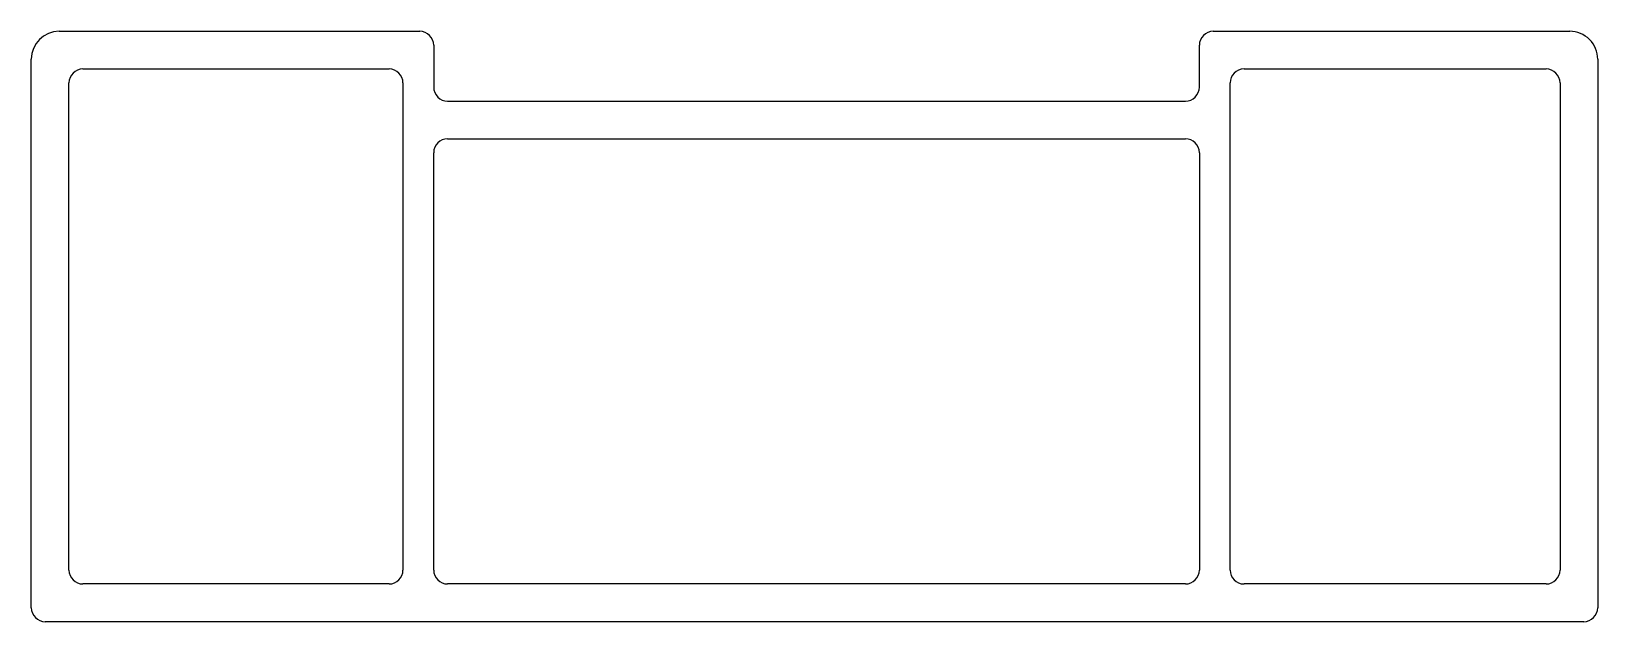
# Model space of a CAD drawing. Extents: x 256 to 369, y 791 to 833.
import ezdxf

# ---------------------------------------------------------------- set-up
doc = ezdxf.new("R2010")
doc.units = 0
doc.layers.get('0').update_dxf_attribs({"linetype": 'CONTINUOUS'})

msp = doc.modelspace()

# ---------------------------------------------------------------- linework, layer by layer
for p, q in [((258.42, 832.85), (284.25, 832.85)), ((341.11, 832.85), (366.65, 832.85)), ((285.25, 831.85), (285.25, 828.85)), ((340.11, 828.85), (340.11, 831.85)), ((256.42, 791.55), (256.42, 830.85)), ((368.65, 830.85), (368.65, 791.55)), ((260.12, 830.15), (282.05, 830.15)), ((343.31, 830.15), (364.95, 830.15)), ((259.12, 794.25), (259.12, 829.15)), ((283.05, 829.15), (283.05, 794.25)), ((342.31, 794.25), (342.31, 829.15)), ((365.95, 829.15), (365.95, 794.25)), ((286.25, 827.85), (339.11, 827.85)), ((286.25, 825.15), (339.11, 825.15)), ((285.25, 794.25), (285.25, 824.15)), ((340.11, 824.15), (340.11, 794.25)), ((282.05, 793.25), (260.12, 793.25)), ((339.11, 793.25), (286.25, 793.25)), ((364.95, 793.25), (343.31, 793.25)), ((367.65, 790.55), (257.42, 790.55))]:
    msp.add_line(p, q)
for centre, radius, start, end in [((258.42, 830.85), 2, 90, 180), ((284.25, 831.85), 1, 0, 90), ((341.11, 831.85), 1, 90.0017, 180), ((366.65, 830.85), 2, 360, 90.0017), ((260.12, 829.15), 1, 90, 180), ((282.05, 829.15), 1, 0, 90), ((343.31, 829.15), 1, 90, 180), ((364.95, 829.15), 1, 360, 90), ((286.25, 828.85), 1, 180, 270), ((339.11, 828.85), 1, 270, 0), ((286.25, 824.15), 1, 90, 180), ((339.11, 824.15), 1, 0, 90), ((260.12, 794.25), 1, 180, 270), ((282.05, 794.25), 1, 270, 0), ((286.25, 794.25), 1, 180, 270), ((339.11, 794.25), 1, 270, 0), ((343.31, 794.25), 1, 180, 270), ((364.95, 794.25), 1, 270, 360), ((257.42, 791.55), 1, 180, 270), ((367.65, 791.55), 1, 270, 360)]:
    msp.add_arc(centre, radius, start, end)

doc.saveas('drawing.dxf')
